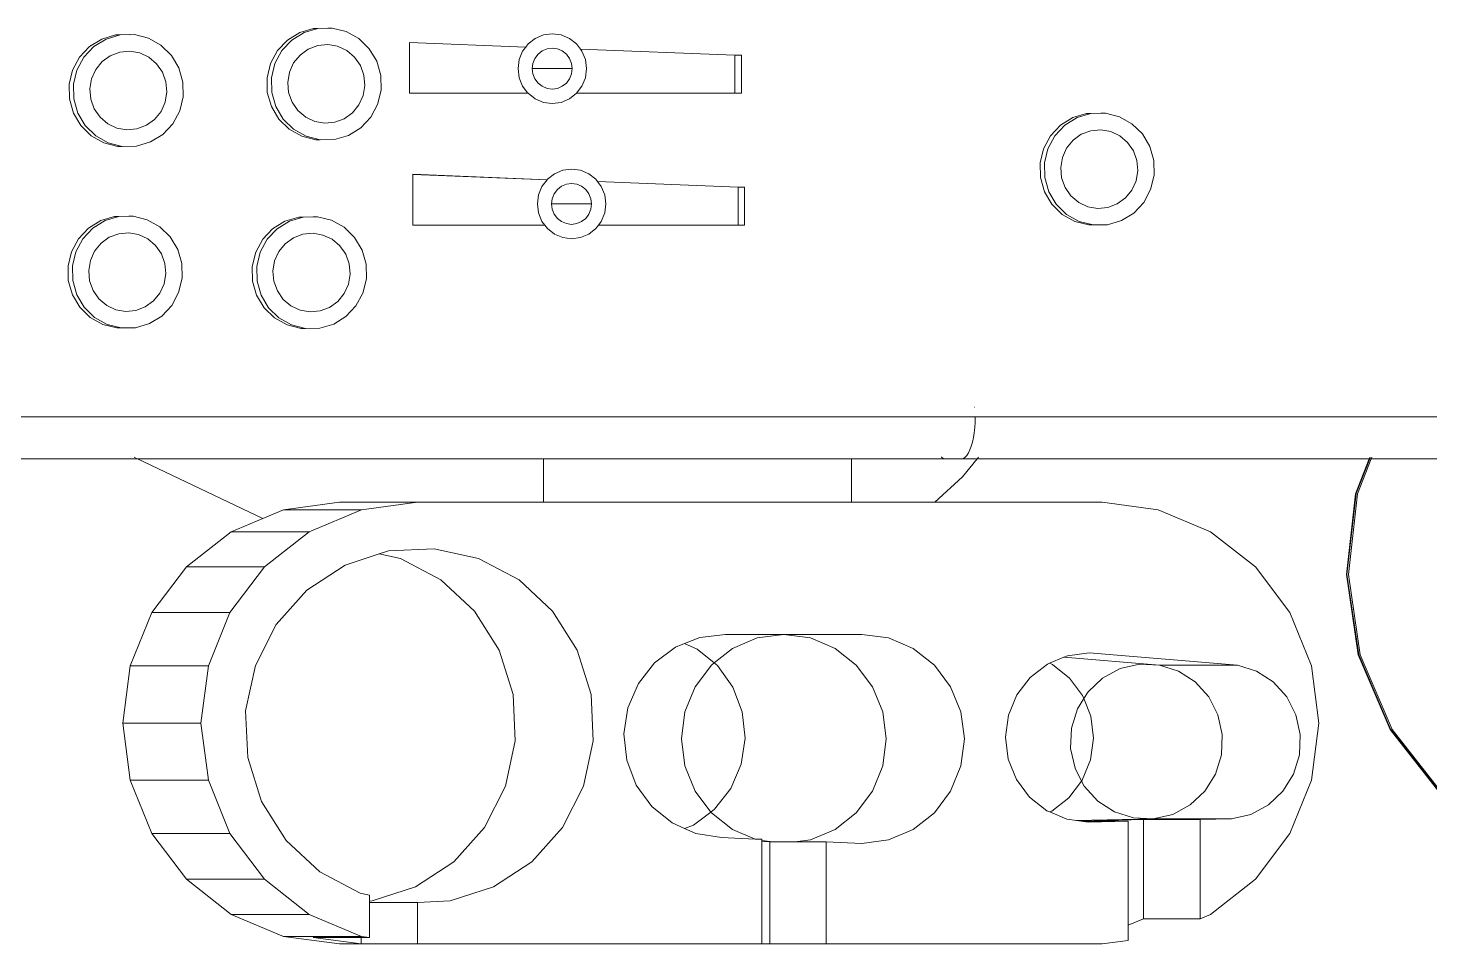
# Model space of a CAD drawing. Header units: millimetres. Extents: x 1448174 to 1599581, y -224422 to -106989.
# Drawn here: x 1467173.2 to 1467396.5, y -127470.1 to -127324.3 of the extents above; entities that cross this region are included whole.
import ezdxf

# ---------------------------------------------------------------- set-up
doc = ezdxf.new("R2010")
doc.units = ezdxf.units.MM
doc.header["$LTSCALE"] = 600
doc.header["$MEASUREMENT"] = 0
doc.layers.add('furniture', color=30, linetype='Continuous', lineweight=9)

msp = doc.modelspace()

# ---------------------------------------------------------------- linework, layer by layer
at = {"layer": 'furniture'}
for p, q in [((1467218.6929, -127324.3174), (1467216.4915, -127324.9689)), ((1467219.3954, -127324.3174), (1467217.194, -127324.9689)), ((1467219.3954, -127324.3174), (1467218.6929, -127324.3174)), ((1467220.9847, -127324.2692), (1467219.3954, -127324.3174)), ((1467221.039, -127324.2829), (1467220.9847, -127324.2692)), ((1467221.6871, -127324.2692), (1467221.039, -127324.2829)), ((1467223.913, -127324.8275), (1467221.6871, -127324.2692)), ((1467184.976, -127326.0163), (1467183.0149, -127327.2266)), ((1467185.6784, -127326.0163), (1467183.7174, -127327.2266)), ((1467187.1774, -127325.3648), (1467184.976, -127326.0163)), ((1467187.8798, -127325.3648), (1467185.6784, -127326.0163)), ((1467187.8798, -127325.3648), (1467187.1774, -127325.3648)), ((1467189.4691, -127325.3166), (1467187.8798, -127325.3648)), ((1467189.5235, -127325.3302), (1467189.4691, -127325.3166)), ((1467190.1716, -127325.3166), (1467189.5235, -127325.3302)), ((1467192.3974, -127325.8749), (1467190.1716, -127325.3166)), ((1467194.4058, -127327.0017), (1467192.3974, -127325.8749)), ((1467212.9434, -127327.8659), (1467214.5305, -127326.1792)), ((1467215.2329, -127326.1792), (1467213.6459, -127327.8659)), ((1467216.4915, -127324.9689), (1467214.5305, -127326.1792)), ((1467217.194, -127324.9689), (1467215.2329, -127326.1792)), ((1467220.9558, -127326.9058), (1467219.3582, -127327.0572)), ((1467222.5375, -127327.1812), (1467220.9558, -127326.9058)), ((1467225.9214, -127325.9543), (1467223.913, -127324.8275)), ((1467227.5753, -127327.5728), (1467225.9214, -127325.9543)), ((1467233.9652, -127326.5489), (1467233.9652, -127326.5899)), ((1467233.9652, -127326.5489), (1467252.4884, -127327.3077)), ((1467233.9652, -127326.5899), (1467252.4884, -127327.3077)), ((1467233.9652, -127326.5899), (1467233.9652, -127334.6404)), ((1467252.4884, -127327.3077), (1467252.8656, -127326.8064)), ((1467253.9943, -127325.9232), (1467252.8656, -127326.8064)), ((1467255.3087, -127325.368), (1467253.9943, -127325.9232)), ((1467256.7192, -127325.1786), (1467255.3087, -127325.368)), ((1467258.1298, -127325.368), (1467256.7192, -127325.1786)), ((1467259.4442, -127325.9232), (1467258.1298, -127325.368)), ((1467260.5729, -127326.8064), (1467259.4442, -127325.9232)), ((1467261.2042, -127327.6455), (1467260.5729, -127326.8064)), ((1467180.3229, -127330.9614), (1467181.4278, -127328.9133)), ((1467182.1303, -127328.9133), (1467181.0254, -127330.9614)), ((1467181.4278, -127328.9133), (1467183.0149, -127327.2266)), ((1467183.7174, -127327.2266), (1467182.1303, -127328.9133)), ((1467186.3378, -127328.6725), (1467185.0284, -127329.6183)), ((1467187.8426, -127328.1046), (1467186.3378, -127328.6725)), ((1467189.4403, -127327.9532), (1467187.8426, -127328.1046)), ((1467191.0219, -127328.2286), (1467189.4403, -127327.9532)), ((1467192.4798, -127328.9121), (1467191.0219, -127328.2286)), ((1467193.7145, -127329.9572), (1467192.4798, -127328.9121)), ((1467196.0597, -127328.6202), (1467194.4058, -127327.0017)), ((1467197.2466, -127330.6201), (1467196.0597, -127328.6202)), ((1467211.8385, -127329.9141), (1467212.9434, -127327.8659)), ((1467213.6459, -127327.8659), (1467212.5409, -127329.9141)), ((1467216.544, -127328.5709), (1467215.5192, -127329.8301)), ((1467217.8534, -127327.6252), (1467216.544, -127328.5709)), ((1467219.3582, -127327.0572), (1467217.8534, -127327.6252)), ((1467223.9954, -127327.8648), (1467222.5375, -127327.1812)), ((1467225.2301, -127328.9098), (1467223.9954, -127327.8648)), ((1467226.1575, -127330.2451), (1467225.2301, -127328.9098)), ((1467228.7621, -127329.5727), (1467227.5753, -127327.5728)), ((1467251.9995, -127327.9575), (1467251.4551, -127329.2979)), ((1467252.4884, -127327.3077), (1467251.9995, -127327.9575)), ((1467253.961, -127329.1124), (1467253.6428, -127329.8957)), ((1467254.4671, -127328.4397), (1467253.961, -127329.1124)), ((1467255.1267, -127327.9235), (1467254.4671, -127328.4397)), ((1467255.8949, -127327.599), (1467255.1267, -127327.9235)), ((1467256.7192, -127327.4884), (1467255.8949, -127327.599)), ((1467257.5436, -127327.599), (1467256.7192, -127327.4884)), ((1467258.3117, -127327.9235), (1467257.5436, -127327.599)), ((1467258.9714, -127328.4397), (1467258.3117, -127327.9235)), ((1467259.4775, -127329.1124), (1467258.9714, -127328.4397)), ((1467259.7957, -127329.8957), (1467259.4775, -127329.1124)), ((1467261.2042, -127327.6455), (1467285.765, -127328.5973)), ((1467261.439, -127327.9575), (1467261.2042, -127327.6455)), ((1467261.9834, -127329.2979), (1467261.439, -127327.9575)), ((1467285.765, -127328.5973), (1467285.765, -127334.6404)), ((1467286.8229, -127328.5973), (1467285.765, -127328.5973)), ((1467286.8229, -127328.5973), (1467286.8229, -127334.6404)), ((1467179.7754, -127333.2314), (1467180.3229, -127330.9614)), ((1467181.0254, -127330.9614), (1467180.4779, -127333.2314)), ((1467184.0036, -127330.8775), (1467183.3334, -127332.3642)), ((1467185.0284, -127329.6183), (1467184.0036, -127330.8775)), ((1467194.6419, -127331.2925), (1467193.7145, -127329.9572)), ((1467195.1988, -127332.8271), (1467194.6419, -127331.2925)), ((1467197.8854, -127332.8651), (1467197.2466, -127330.6201)), ((1467211.291, -127332.184), (1467211.8385, -127329.9141)), ((1467212.5409, -127329.9141), (1467211.9935, -127332.184)), ((1467214.849, -127331.3168), (1467214.5789, -127332.9298)), ((1467215.5192, -127329.8301), (1467214.849, -127331.3168)), ((1467226.7144, -127331.7798), (1467226.1575, -127330.2451)), ((1467229.401, -127331.8177), (1467228.7621, -127329.5727)), ((1467251.4551, -127329.2979), (1467251.2694, -127330.7364)), ((1467251.2694, -127330.7364), (1467251.4551, -127332.1749)), ((1467253.6428, -127329.8957), (1467253.5343, -127330.7364)), ((1467253.5343, -127330.7364), (1467253.6428, -127331.5771)), ((1467253.5343, -127330.7364), (1467259.9042, -127330.7364)), ((1467259.9042, -127330.7364), (1467259.7957, -127329.8957)), ((1467259.7957, -127331.5771), (1467259.9042, -127330.7364)), ((1467262.1691, -127330.7364), (1467261.9834, -127329.2979)), ((1467261.9834, -127332.1749), (1467262.1691, -127330.7364)), ((1467179.8227, -127335.5685), (1467179.7754, -127333.2314)), ((1467180.4779, -127333.2314), (1467180.5252, -127335.5685)), ((1467183.3334, -127332.3642), (1467183.0633, -127333.9772)), ((1467195.3473, -127334.4564), (1467195.1988, -127332.8271)), ((1467197.9327, -127335.2022), (1467197.8854, -127332.8651)), ((1467211.3383, -127334.5212), (1467211.291, -127332.184)), ((1467211.9935, -127332.184), (1467212.0408, -127334.5212)), ((1467214.5789, -127332.9298), (1467214.7273, -127334.5591)), ((1467226.5928, -127335.0221), (1467226.8629, -127333.4091)), ((1467226.8629, -127333.4091), (1467226.7144, -127331.7798)), ((1467229.4482, -127334.1548), (1467229.401, -127331.8177)), ((1467251.4551, -127332.1749), (1467251.9995, -127333.5153)), ((1467251.9995, -127333.5153), (1467252.8461, -127334.6404)), ((1467253.6428, -127331.5771), (1467253.961, -127332.3604)), ((1467253.961, -127332.3604), (1467254.4671, -127333.0331)), ((1467254.4671, -127333.0331), (1467255.1267, -127333.5493)), ((1467255.1267, -127333.5493), (1467255.8949, -127333.8738)), ((1467257.5436, -127333.8738), (1467258.3117, -127333.5493)), ((1467258.3117, -127333.5493), (1467258.9714, -127333.0331)), ((1467258.9714, -127333.0331), (1467259.4775, -127332.3604)), ((1467259.4775, -127332.3604), (1467259.7957, -127331.5771)), ((1467260.5924, -127334.6404), (1467261.439, -127333.5153)), ((1467261.439, -127333.5153), (1467261.9834, -127332.1749)), ((1467180.4616, -127337.8135), (1467179.8227, -127335.5685)), ((1467180.5252, -127335.5685), (1467181.164, -127337.8135)), ((1467183.0633, -127333.9772), (1467183.2118, -127335.6065)), ((1467183.2118, -127335.6065), (1467183.7687, -127337.1411)), ((1467195.0772, -127336.0694), (1467195.3473, -127334.4564)), ((1467197.3852, -127337.4722), (1467197.9327, -127335.2022)), ((1467211.9771, -127336.7662), (1467211.3383, -127334.5212)), ((1467212.0408, -127334.5212), (1467212.6796, -127336.7662)), ((1467214.7273, -127334.5591), (1467215.2842, -127336.0937)), ((1467225.9225, -127336.5088), (1467226.5928, -127335.0221)), ((1467228.9008, -127336.4248), (1467229.4482, -127334.1548)), ((1467233.9652, -127334.6404), (1467252.8461, -127334.6404)), ((1467252.8461, -127334.6404), (1467252.8656, -127334.6664)), ((1467252.8656, -127334.6664), (1467253.9943, -127335.5496)), ((1467253.9943, -127335.5496), (1467255.3087, -127336.1048)), ((1467255.8949, -127333.8738), (1467256.7192, -127333.9845)), ((1467256.7192, -127333.9845), (1467257.5436, -127333.8738)), ((1467258.1298, -127336.1048), (1467259.4442, -127335.5496)), ((1467259.4442, -127335.5496), (1467260.5729, -127334.6664)), ((1467260.5729, -127334.6664), (1467260.5924, -127334.6404)), ((1467260.5924, -127334.6404), (1467285.765, -127334.6404)), ((1467286.8229, -127334.6404), (1467285.765, -127334.6404)), ((1467181.6484, -127339.8134), (1467180.4616, -127337.8135)), ((1467181.164, -127337.8135), (1467182.3508, -127339.8134)), ((1467183.7687, -127337.1411), (1467184.6961, -127338.4764)), ((1467193.3822, -127338.8153), (1467194.4069, -127337.5561)), ((1467194.4069, -127337.5561), (1467195.0772, -127336.0694)), ((1467196.2803, -127339.5203), (1467197.3852, -127337.4722)), ((1467213.164, -127338.7661), (1467211.9771, -127336.7662)), ((1467212.6796, -127336.7662), (1467213.8664, -127338.7661)), ((1467215.2842, -127336.0937), (1467216.2117, -127337.4291)), ((1467216.2117, -127337.4291), (1467217.4464, -127338.4741)), ((1467223.5884, -127338.7137), (1467224.8978, -127337.7679)), ((1467224.8978, -127337.7679), (1467225.9225, -127336.5088)), ((1467227.7959, -127338.4729), (1467228.9008, -127336.4248)), ((1467255.3087, -127336.1048), (1467256.7192, -127336.2942)), ((1467256.7192, -127336.2942), (1467258.1298, -127336.1048)), ((1467339.5947, -127338.5387), (1467341.7961, -127337.8872)), ((1467342.4986, -127337.8872), (1467340.2972, -127338.5387)), ((1467342.4986, -127337.8872), (1467341.7961, -127337.8872)), ((1467344.0878, -127337.839), (1467342.4986, -127337.8872)), ((1467344.1422, -127337.8526), (1467344.0878, -127337.839)), ((1467344.7903, -127337.839), (1467344.1422, -127337.8526)), ((1467347.0162, -127338.3973), (1467344.7903, -127337.839)), ((1467183.3023, -127341.4319), (1467181.6484, -127339.8134)), ((1467182.3508, -127339.8134), (1467184.0048, -127341.4319)), ((1467184.6961, -127338.4764), (1467185.9308, -127339.5215)), ((1467185.9308, -127339.5215), (1467187.3886, -127340.205)), ((1467187.3886, -127340.205), (1467188.9703, -127340.4804)), ((1467188.9703, -127340.4804), (1467190.568, -127340.329)), ((1467190.568, -127340.329), (1467192.0728, -127339.7611)), ((1467192.0728, -127339.7611), (1467193.3822, -127338.8153)), ((1467194.6932, -127341.207), (1467196.2803, -127339.5203)), ((1467214.8179, -127340.3846), (1467213.164, -127338.7661)), ((1467213.8664, -127338.7661), (1467215.5204, -127340.3846)), ((1467216.8262, -127341.5113), (1467214.8179, -127340.3846)), ((1467215.5204, -127340.3846), (1467217.5287, -127341.5113)), ((1467217.4464, -127338.4741), (1467218.9042, -127339.1576)), ((1467218.9042, -127339.1576), (1467220.4859, -127339.4331)), ((1467220.4859, -127339.4331), (1467222.0836, -127339.2817)), ((1467222.0836, -127339.2817), (1467223.5884, -127338.7137)), ((1467224.2477, -127341.37), (1467226.2088, -127340.1596)), ((1467226.2088, -127340.1596), (1467227.7959, -127338.4729)), ((1467336.0466, -127341.4357), (1467337.6336, -127339.749)), ((1467338.3361, -127339.749), (1467336.749, -127341.4357)), ((1467339.5947, -127338.5387), (1467337.6336, -127339.749)), ((1467340.2972, -127338.5387), (1467338.3361, -127339.749)), ((1467349.0245, -127339.5241), (1467347.0162, -127338.3973)), ((1467350.6785, -127341.1426), (1467349.0245, -127339.5241)), ((1467185.3107, -127342.5587), (1467183.3023, -127341.4319)), ((1467184.0048, -127341.4319), (1467186.0131, -127342.5587)), ((1467187.5366, -127343.117), (1467185.3107, -127342.5587)), ((1467186.0131, -127342.5587), (1467188.239, -127343.117)), ((1467190.5308, -127343.0688), (1467192.7322, -127342.4173)), ((1467192.7322, -127342.4173), (1467194.6932, -127341.207)), ((1467219.0521, -127342.0697), (1467216.8262, -127341.5113)), ((1467217.5287, -127341.5113), (1467219.7546, -127342.0697)), ((1467219.0521, -127342.0697), (1467219.7546, -127342.0697)), ((1467219.7546, -127342.0697), (1467222.0463, -127342.0214)), ((1467222.0463, -127342.0214), (1467224.2477, -127341.37)), ((1467334.9417, -127343.4838), (1467336.0466, -127341.4357)), ((1467336.749, -127341.4357), (1467335.6441, -127343.4838)), ((1467339.6471, -127342.1407), (1467338.6224, -127343.3999)), ((1467340.9565, -127341.1949), (1467339.6471, -127342.1407)), ((1467342.4613, -127340.627), (1467340.9565, -127341.1949)), ((1467344.059, -127340.4756), (1467342.4613, -127340.627)), ((1467345.6407, -127340.751), (1467344.059, -127340.4756)), ((1467347.0985, -127341.4345), (1467345.6407, -127340.751)), ((1467348.3332, -127342.4796), (1467347.0985, -127341.4345)), ((1467349.2607, -127343.8149), (1467348.3332, -127342.4796)), ((1467351.8653, -127343.1425), (1467350.6785, -127341.1426)), ((1467187.5366, -127343.117), (1467188.239, -127343.117)), ((1467188.239, -127343.117), (1467190.5308, -127343.0688)), ((1467334.3942, -127345.7538), (1467334.9417, -127343.4838)), ((1467335.6441, -127343.4838), (1467335.0967, -127345.7538)), ((1467338.6224, -127343.3999), (1467337.9521, -127344.8866)), ((1467349.8176, -127345.3495), (1467349.2607, -127343.8149)), ((1467352.5041, -127345.3875), (1467351.8653, -127343.1425)), ((1467258.3836, -127346.9185), (1467257.0691, -127347.4737)), ((1467259.7941, -127346.7291), (1467258.3836, -127346.9185)), ((1467261.2046, -127346.9185), (1467259.7941, -127346.7291)), ((1467262.519, -127347.4737), (1467261.2046, -127346.9185)), ((1467334.4415, -127348.0909), (1467334.3942, -127345.7538)), ((1467335.0967, -127345.7538), (1467335.1439, -127348.0909)), ((1467337.9521, -127344.8866), (1467337.682, -127346.4996)), ((1467337.682, -127346.4996), (1467337.8305, -127348.1289)), ((1467349.6959, -127348.5918), (1467349.966, -127346.9788)), ((1467349.966, -127346.9788), (1467349.8176, -127345.3495)), ((1467352.5514, -127347.7246), (1467352.5041, -127345.3875)), ((1467234.491, -127347.551), (1467255.892, -127348.4213)), ((1467234.491, -127347.551), (1467234.491, -127347.592)), ((1467234.491, -127347.592), (1467255.892, -127348.4213)), ((1467234.491, -127347.592), (1467234.491, -127355.6425)), ((1467255.892, -127348.4213), (1467255.0743, -127349.508)), ((1467255.892, -127348.4213), (1467255.9404, -127348.357)), ((1467257.0691, -127347.4737), (1467255.9404, -127348.357)), ((1467258.9698, -127349.1496), (1467258.2016, -127349.474)), ((1467259.7941, -127349.0389), (1467258.9698, -127349.1496)), ((1467260.6184, -127349.1496), (1467259.7941, -127349.0389)), ((1467261.3866, -127349.474), (1467260.6184, -127349.1496)), ((1467263.6477, -127348.357), (1467262.519, -127347.4737)), ((1467263.9305, -127348.7328), (1467263.6477, -127348.357)), ((1467263.9305, -127348.7328), (1467286.2908, -127349.5993)), ((1467264.5138, -127349.508), (1467263.9305, -127348.7328)), ((1467335.0803, -127350.3359), (1467334.4415, -127348.0909)), ((1467335.1439, -127348.0909), (1467335.7828, -127350.3359)), ((1467337.8305, -127348.1289), (1467338.3874, -127349.6635)), ((1467349.0257, -127350.0785), (1467349.6959, -127348.5918)), ((1467352.004, -127349.9946), (1467352.5514, -127347.7246)), ((1467254.5299, -127350.8485), (1467254.3442, -127352.2869)), ((1467255.0743, -127349.508), (1467254.5299, -127350.8485)), ((1467256.7176, -127351.4463), (1467256.6091, -127352.2869)), ((1467257.0358, -127350.6629), (1467256.7176, -127351.4463)), ((1467257.542, -127349.9902), (1467257.0358, -127350.6629)), ((1467258.2016, -127349.474), (1467257.542, -127349.9902)), ((1467262.0462, -127349.9902), (1467261.3866, -127349.474)), ((1467262.5524, -127350.6629), (1467262.0462, -127349.9902)), ((1467262.8705, -127351.4463), (1467262.5524, -127350.6629)), ((1467262.9791, -127352.2869), (1467262.8705, -127351.4463)), ((1467265.0583, -127350.8485), (1467264.5138, -127349.508)), ((1467265.244, -127352.2869), (1467265.0583, -127350.8485)), ((1467286.2908, -127349.5993), (1467286.2908, -127355.6425)), ((1467287.3487, -127349.5993), (1467286.2908, -127349.5993)), ((1467287.3487, -127349.5993), (1467287.3487, -127355.6425)), ((1467335.0803, -127350.3359), (1467336.2671, -127352.3358)), ((1467335.7828, -127350.3359), (1467336.9696, -127352.3358)), ((1467338.3874, -127349.6635), (1467339.3148, -127350.9988)), ((1467339.3148, -127350.9988), (1467340.5495, -127352.0439)), ((1467346.6915, -127352.2835), (1467348.0009, -127351.3377)), ((1467348.0009, -127351.3377), (1467349.0257, -127350.0785)), ((1467350.899, -127352.0427), (1467352.004, -127349.9946)), ((1467254.3442, -127352.2869), (1467254.5299, -127353.7254)), ((1467254.5299, -127353.7254), (1467255.0743, -127355.0658)), ((1467256.6091, -127352.2869), (1467256.7176, -127353.1276)), ((1467256.6091, -127352.2869), (1467262.9791, -127352.2869)), ((1467256.7176, -127353.1276), (1467257.0358, -127353.911)), ((1467262.5524, -127353.911), (1467262.8705, -127353.1276)), ((1467262.8705, -127353.1276), (1467262.9791, -127352.2869)), ((1467264.5138, -127355.0658), (1467265.0583, -127353.7254)), ((1467265.0583, -127353.7254), (1467265.244, -127352.2869)), ((1467337.9211, -127353.9543), (1467336.2671, -127352.3358)), ((1467336.9696, -127352.3358), (1467338.6235, -127353.9543)), ((1467340.5495, -127352.0439), (1467342.0074, -127352.7274)), ((1467342.0074, -127352.7274), (1467343.5891, -127353.0028)), ((1467343.5891, -127353.0028), (1467345.1867, -127352.8514)), ((1467345.1867, -127352.8514), (1467346.6915, -127352.2835)), ((1467347.3509, -127354.9397), (1467349.312, -127353.7294)), ((1467349.312, -127353.7294), (1467350.899, -127352.0427)), ((1467184.803, -127354.9436), (1467182.8419, -127356.1539)), ((1467185.5054, -127354.9436), (1467183.5444, -127356.1539)), ((1467187.0044, -127354.2921), (1467184.803, -127354.9436)), ((1467187.7069, -127354.2921), (1467185.5054, -127354.9436)), ((1467187.7069, -127354.2921), (1467187.0044, -127354.2921)), ((1467189.2961, -127354.2439), (1467187.7069, -127354.2921)), ((1467189.3505, -127354.2575), (1467189.2961, -127354.2439)), ((1467189.9986, -127354.2439), (1467189.3505, -127354.2575)), ((1467192.2245, -127354.8022), (1467189.9986, -127354.2439)), ((1467194.2328, -127355.929), (1467192.2245, -127354.8022)), ((1467195.8868, -127357.5475), (1467194.2328, -127355.929)), ((1467214.1488, -127355.021), (1467212.1878, -127356.2313)), ((1467214.8513, -127355.021), (1467212.8902, -127356.2313)), ((1467216.3502, -127354.3695), (1467214.1488, -127355.021)), ((1467217.0527, -127354.3695), (1467214.8513, -127355.021)), ((1467217.0527, -127354.3695), (1467216.3502, -127354.3695)), ((1467218.642, -127354.3213), (1467217.0527, -127354.3695)), ((1467218.6964, -127354.3349), (1467218.642, -127354.3213)), ((1467219.3444, -127354.3213), (1467218.6964, -127354.3349)), ((1467221.5703, -127354.8796), (1467219.3444, -127354.3213)), ((1467223.5787, -127356.0064), (1467221.5703, -127354.8796)), ((1467225.2326, -127357.6249), (1467223.5787, -127356.0064)), ((1467234.491, -127355.6425), (1467255.5082, -127355.6425)), ((1467255.0743, -127355.0658), (1467255.5082, -127355.6425)), ((1467255.5082, -127355.6425), (1467255.9404, -127356.2169)), ((1467257.0358, -127353.911), (1467257.542, -127354.5837)), ((1467257.542, -127354.5837), (1467258.2016, -127355.0998)), ((1467258.2016, -127355.0998), (1467258.9698, -127355.4243)), ((1467258.9698, -127355.4243), (1467259.7941, -127355.535)), ((1467259.7941, -127355.535), (1467260.6184, -127355.4243)), ((1467260.6184, -127355.4243), (1467261.3866, -127355.0998)), ((1467261.3866, -127355.0998), (1467262.0462, -127354.5837)), ((1467262.0462, -127354.5837), (1467262.5524, -127353.911)), ((1467263.6477, -127356.2169), (1467264.0799, -127355.6425)), ((1467264.0799, -127355.6425), (1467264.5138, -127355.0658)), ((1467264.0799, -127355.6425), (1467286.2908, -127355.6425)), ((1467287.3487, -127355.6425), (1467286.2908, -127355.6425)), ((1467339.9294, -127355.0811), (1467337.9211, -127353.9543)), ((1467338.6235, -127353.9543), (1467340.6319, -127355.0811)), ((1467342.1553, -127355.6394), (1467339.9294, -127355.0811)), ((1467340.6319, -127355.0811), (1467342.8578, -127355.6394)), ((1467342.1553, -127355.6394), (1467342.8578, -127355.6394)), ((1467342.8578, -127355.6394), (1467345.1495, -127355.5912)), ((1467345.1495, -127355.5912), (1467347.3509, -127354.9397)), ((1467180.1499, -127359.8887), (1467181.2549, -127357.8406)), ((1467181.9573, -127357.8406), (1467180.8524, -127359.8887)), ((1467181.2549, -127357.8406), (1467182.8419, -127356.1539)), ((1467183.5444, -127356.1539), (1467181.9573, -127357.8406)), ((1467186.1648, -127357.5998), (1467184.8554, -127358.5456)), ((1467187.6696, -127357.0319), (1467186.1648, -127357.5998)), ((1467189.2673, -127356.8805), (1467187.6696, -127357.0319)), ((1467190.849, -127357.1559), (1467189.2673, -127356.8805)), ((1467192.3068, -127357.8395), (1467190.849, -127357.1559)), ((1467193.5415, -127358.8845), (1467192.3068, -127357.8395)), ((1467197.0736, -127359.5474), (1467195.8868, -127357.5475)), ((1467209.4958, -127359.9661), (1467210.6007, -127357.918)), ((1467211.3032, -127357.918), (1467210.1983, -127359.9661)), ((1467210.6007, -127357.918), (1467212.1878, -127356.2313)), ((1467212.8902, -127356.2313), (1467211.3032, -127357.918)), ((1467215.5107, -127357.6772), (1467214.2013, -127358.623)), ((1467217.0155, -127357.1093), (1467215.5107, -127357.6772)), ((1467218.6132, -127356.9579), (1467217.0155, -127357.1093)), ((1467220.1948, -127357.2333), (1467218.6132, -127356.9579)), ((1467221.6527, -127357.9168), (1467220.1948, -127357.2333)), ((1467222.8874, -127358.9619), (1467221.6527, -127357.9168)), ((1467226.4194, -127359.6248), (1467225.2326, -127357.6249)), ((1467255.9404, -127356.2169), (1467257.0691, -127357.1002)), ((1467257.0691, -127357.1002), (1467258.3836, -127357.6554)), ((1467258.3836, -127357.6554), (1467259.7941, -127357.8448)), ((1467259.7941, -127357.8448), (1467261.2046, -127357.6554)), ((1467261.2046, -127357.6554), (1467262.519, -127357.1002)), ((1467262.519, -127357.1002), (1467263.6477, -127356.2169)), ((1467179.6025, -127362.1587), (1467180.1499, -127359.8887)), ((1467180.8524, -127359.8887), (1467180.3049, -127362.1587)), ((1467183.8307, -127359.8048), (1467183.1604, -127361.2915)), ((1467184.8554, -127358.5456), (1467183.8307, -127359.8048)), ((1467194.4689, -127360.2198), (1467193.5415, -127358.8845)), ((1467195.0259, -127361.7544), (1467194.4689, -127360.2198)), ((1467197.7124, -127361.7924), (1467197.0736, -127359.5474)), ((1467208.9483, -127362.2361), (1467209.4958, -127359.9661)), ((1467210.1983, -127359.9661), (1467209.6508, -127362.2361)), ((1467213.1765, -127359.8821), (1467212.5063, -127361.3689)), ((1467214.2013, -127358.623), (1467213.1765, -127359.8821)), ((1467223.8148, -127360.2972), (1467222.8874, -127358.9619)), ((1467224.3717, -127361.8318), (1467223.8148, -127360.2972)), ((1467227.0583, -127361.8698), (1467226.4194, -127359.6248)), ((1467179.6498, -127364.4958), (1467179.6025, -127362.1587)), ((1467180.3049, -127362.1587), (1467180.3522, -127364.4958)), ((1467183.1604, -127361.2915), (1467182.8903, -127362.9045)), ((1467195.1743, -127363.3837), (1467195.0259, -127361.7544)), ((1467197.7597, -127364.1295), (1467197.7124, -127361.7924)), ((1467208.9956, -127364.5732), (1467208.9483, -127362.2361)), ((1467209.6508, -127362.2361), (1467209.6981, -127364.5732)), ((1467212.5063, -127361.3689), (1467212.2362, -127362.9819)), ((1467224.5202, -127363.4611), (1467224.3717, -127361.8318)), ((1467227.1056, -127364.2069), (1467227.0583, -127361.8698)), ((1467180.2886, -127366.7408), (1467179.6498, -127364.4958)), ((1467180.3522, -127364.4958), (1467180.991, -127366.7408)), ((1467182.8903, -127362.9045), (1467183.0388, -127364.5338)), ((1467183.0388, -127364.5338), (1467183.5957, -127366.0684)), ((1467194.9042, -127364.9967), (1467195.1743, -127363.3837)), ((1467197.2122, -127366.3995), (1467197.7597, -127364.1295)), ((1467208.9956, -127364.5732), (1467209.6344, -127366.8182)), ((1467209.6981, -127364.5732), (1467210.3369, -127366.8182)), ((1467212.2362, -127362.9819), (1467212.3846, -127364.6112)), ((1467212.3846, -127364.6112), (1467212.9416, -127366.1458)), ((1467224.2501, -127365.0741), (1467224.5202, -127363.4611)), ((1467226.5581, -127366.4769), (1467227.1056, -127364.2069)), ((1467181.4754, -127368.7407), (1467180.2886, -127366.7408)), ((1467180.991, -127366.7408), (1467182.1779, -127368.7407)), ((1467183.5957, -127366.0684), (1467184.5231, -127367.4037)), ((1467193.2092, -127367.7426), (1467194.234, -127366.4835)), ((1467194.234, -127366.4835), (1467194.9042, -127364.9967)), ((1467196.1073, -127368.4476), (1467197.2122, -127366.3995)), ((1467210.8213, -127368.8181), (1467209.6344, -127366.8182)), ((1467210.3369, -127366.8182), (1467211.5237, -127368.8181)), ((1467212.9416, -127366.1458), (1467213.869, -127367.4811)), ((1467222.5551, -127367.82), (1467223.5798, -127366.5608)), ((1467223.5798, -127366.5608), (1467224.2501, -127365.0741)), ((1467225.4532, -127368.525), (1467226.5581, -127366.4769)), ((1467183.1294, -127370.3592), (1467181.4754, -127368.7407)), ((1467182.1779, -127368.7407), (1467183.8318, -127370.3592)), ((1467184.5231, -127367.4037), (1467185.7578, -127368.4488)), ((1467185.7578, -127368.4488), (1467187.2157, -127369.1323)), ((1467187.2157, -127369.1323), (1467188.7973, -127369.4078)), ((1467188.7973, -127369.4078), (1467190.395, -127369.2563)), ((1467190.395, -127369.2563), (1467191.8998, -127368.6884)), ((1467191.8998, -127368.6884), (1467193.2092, -127367.7426)), ((1467194.5203, -127370.1343), (1467196.1073, -127368.4476)), ((1467212.4752, -127370.4366), (1467210.8213, -127368.8181)), ((1467211.5237, -127368.8181), (1467213.1777, -127370.4366)), ((1467213.869, -127367.4811), (1467215.1037, -127368.5261)), ((1467215.1037, -127368.5261), (1467216.5615, -127369.2097)), ((1467216.5615, -127369.2097), (1467218.1432, -127369.4851)), ((1467218.1432, -127369.4851), (1467219.7409, -127369.3337)), ((1467219.7409, -127369.3337), (1467221.2457, -127368.7658)), ((1467221.2457, -127368.7658), (1467222.5551, -127367.82)), ((1467223.8661, -127370.2117), (1467225.4532, -127368.525)), ((1467185.1377, -127371.486), (1467183.1294, -127370.3592)), ((1467183.8318, -127370.3592), (1467185.8402, -127371.486)), ((1467187.3636, -127372.0443), (1467185.1377, -127371.486)), ((1467185.8402, -127371.486), (1467188.066, -127372.0443)), ((1467190.3578, -127371.9961), (1467192.5592, -127371.3446)), ((1467192.5592, -127371.3446), (1467194.5203, -127370.1343)), ((1467214.4836, -127371.5634), (1467212.4752, -127370.4366)), ((1467213.1777, -127370.4366), (1467215.186, -127371.5634)), ((1467216.7094, -127372.1217), (1467214.4836, -127371.5634)), ((1467215.186, -127371.5634), (1467217.4119, -127372.1217)), ((1467219.7036, -127372.0735), (1467221.905, -127371.422)), ((1467221.905, -127371.422), (1467223.8661, -127370.2117)), ((1467187.3636, -127372.0443), (1467188.066, -127372.0443)), ((1467188.066, -127372.0443), (1467190.3578, -127371.9961)), ((1467216.7094, -127372.1217), (1467217.4119, -127372.1217)), ((1467217.4119, -127372.1217), (1467219.7036, -127372.0735)), ((1467323.9639, -127384.659), (1467323.9231, -127384.659)), ((1467165.0903, -127386.1827), (1467324.0553, -127386.1827)), ((1467323.9832, -127387.8969), (1467324.0372, -127387.047)), ((1467324.0372, -127387.047), (1467324.0553, -127386.1827)), ((1467324.0553, -127386.1827), (1467483.0202, -127386.1827)), ((1467323.618, -127390.2204), (1467323.7719, -127389.4969)), ((1467323.7719, -127389.4969), (1467323.8943, -127388.7181)), ((1467323.8943, -127388.7181), (1467323.9832, -127387.8969)), ((1467322.9959, -127391.9433), (1467323.2268, -127391.4538)), ((1467323.2268, -127391.4538), (1467323.4353, -127390.8763)), ((1467323.4353, -127390.8763), (1467323.618, -127390.2204)), ((1467190.6562, -127392.8812), (1467162.7132, -127392.8812)), ((1467190.1218, -127392.6267), (1467190.5053, -127392.8093)), ((1467190.6562, -127392.8812), (1467210.61, -127402.3826)), ((1467255.3126, -127392.8812), (1467190.6562, -127392.8812)), ((1467304.3675, -127392.8812), (1467255.3126, -127392.8812)), ((1467255.3126, -127392.8812), (1467255.3126, -127399.7917)), ((1467304.3675, -127392.8812), (1467304.3675, -127399.7917)), ((1467321.9305, -127392.8812), (1467304.3675, -127392.8812)), ((1467318.645, -127392.6267), (1467318.6868, -127392.6267)), ((1467318.6868, -127392.6267), (1467318.9416, -127392.8093)), ((1467321.9305, -127392.8812), (1467322.2094, -127392.8093)), ((1467324.3911, -127392.881), (1467321.9305, -127392.8812)), ((1467322.0153, -127395.7646), (1467324.3911, -127392.881)), ((1467322.2094, -127392.8093), (1467322.4829, -127392.6267)), ((1467322.4829, -127392.6267), (1467322.7466, -127392.3364)), ((1467322.7466, -127392.3364), (1467322.9959, -127391.9433)), ((1467386.8036, -127392.8756), (1467324.3911, -127392.881)), ((1467324.4503, -127392.8092), (1467324.6007, -127392.6266)), ((1467386.8036, -127392.8756), (1467384.6379, -127398.4454)), ((1467384.7267, -127398.4117), (1467386.8793, -127392.8756)), ((1467387.1261, -127392.8756), (1467384.9632, -127398.4385)), ((1467386.8793, -127392.8756), (1467386.8036, -127392.8756)), ((1467386.9019, -127392.6226), (1467386.8312, -127392.8045)), ((1467387.1261, -127392.8756), (1467386.8793, -127392.8756)), ((1467386.9069, -127392.8045), (1467386.9776, -127392.6226)), ((1467477.7999, -127392.8679), (1467387.1261, -127392.8756)), ((1467387.2245, -127392.6226), (1467387.1538, -127392.8045)), ((1467317.6095, -127399.7917), (1467322.0153, -127395.7646)), ((1467383.2682, -127411.2829), (1467384.7267, -127398.4117)), ((1467222.8342, -127399.7917), (1467213.906, -127400.9904)), ((1467222.8342, -127399.7917), (1467235.2647, -127399.7917)), ((1467235.2647, -127399.7917), (1467226.3365, -127400.9904)), ((1467255.3126, -127399.7917), (1467235.2647, -127399.7917)), ((1467304.3675, -127399.7917), (1467255.3126, -127399.7917)), ((1467317.6095, -127399.7917), (1467304.3675, -127399.7917)), ((1467317.6095, -127399.7917), (1467344.2816, -127399.7917)), ((1467353.2098, -127400.9904), (1467344.2816, -127399.7917)), ((1467384.6379, -127398.4454), (1467383.1794, -127411.3166)), ((1467384.9632, -127398.4385), (1467383.5047, -127411.3097)), ((1467210.61, -127402.3826), (1467205.5862, -127404.5048)), ((1467213.906, -127400.9904), (1467210.61, -127402.3826)), ((1467213.906, -127400.9904), (1467226.3365, -127400.9904)), ((1467226.3365, -127400.9904), (1467218.0167, -127404.5048)), ((1467361.5296, -127404.5048), (1467353.2098, -127400.9904)), ((1467205.5862, -127404.5048), (1467198.4419, -127410.0954)), ((1467205.5862, -127404.5048), (1467218.0167, -127404.5048)), ((1467218.0167, -127404.5048), (1467210.8724, -127410.0954)), ((1467368.6739, -127410.0954), (1467361.5296, -127404.5048)), ((1467237.8926, -127407.2014), (1467230.6511, -127407.547)), ((1467244.9752, -127408.779), (1467237.8926, -127407.2014)), ((1467229.1719, -127408.0278), (1467223.7439, -127409.7921)), ((1467230.6511, -127407.547), (1467229.1719, -127408.0278)), ((1467232.5446, -127408.779), (1467229.1719, -127408.0278)), ((1467238.9855, -127412.1723), (1467232.5446, -127408.779)), ((1467251.416, -127412.1723), (1467244.9752, -127408.779)), ((1467198.4419, -127410.0954), (1467192.9598, -127417.3812)), ((1467198.4419, -127410.0954), (1467210.8724, -127410.0954)), ((1467210.8724, -127410.0954), (1467205.3903, -127417.3812)), ((1467223.7439, -127409.7921), (1467217.6419, -127413.7838)), ((1467374.156, -127417.3812), (1467368.6739, -127410.0954)), ((1467383.1794, -127411.3166), (1467385.0513, -127424.1209)), ((1467385.1401, -127424.0872), (1467383.2682, -127411.2829)), ((1467383.5047, -127411.3097), (1467385.3766, -127424.114)), ((1467217.6419, -127413.7838), (1467212.7609, -127419.2502)), ((1467244.3456, -127417.1499), (1467238.9855, -127412.1723)), ((1467256.7761, -127417.1499), (1467251.416, -127412.1723)), ((1467192.9598, -127417.3812), (1467189.5137, -127425.8657)), ((1467192.9598, -127417.3812), (1467205.3903, -127417.3812)), ((1467205.3903, -127417.3812), (1467201.9442, -127425.8657)), ((1467248.2598, -127423.3728), (1467244.3456, -127417.1499)), ((1467260.6904, -127423.3728), (1467256.7761, -127417.1499)), ((1467377.6021, -127425.8657), (1467374.156, -127417.3812)), ((1467212.7609, -127419.2502), (1467209.4336, -127425.8185)), ((1467276.345, -127422.8525), (1467273.0077, -127425.3553)), ((1467277.7707, -127422.2848), (1467276.345, -127422.8525)), ((1467280.2038, -127421.3159), (1467277.7707, -127422.2848)), ((1467279.78, -127423.1831), (1467277.7707, -127422.2848)), ((1467284.3212, -127420.8501), (1467280.2038, -127421.3159)), ((1467284.3212, -127420.8501), (1467293.5874, -127420.8501)), ((1467289.3636, -127421.4172), (1467285.4277, -127423.0798)), ((1467293.5874, -127420.8501), (1467289.3636, -127421.4172)), ((1467297.8112, -127421.4172), (1467293.5874, -127420.8501)), ((1467293.5874, -127420.8501), (1467306.0179, -127420.8501)), ((1467301.7471, -127423.0798), (1467297.8112, -127421.4172)), ((1467310.2417, -127421.4172), (1467306.0179, -127420.8501)), ((1467314.1776, -127423.0798), (1467310.2417, -127421.4172)), ((1467250.4614, -127430.4167), (1467248.2598, -127423.3728)), ((1467262.8919, -127430.4167), (1467260.6904, -127423.3728)), ((1467282.4798, -127425.3866), (1467279.78, -127423.1831)), ((1467285.4277, -127423.0798), (1467282.4798, -127425.3866)), ((1467305.127, -127425.7247), (1467301.7471, -127423.0798)), ((1467317.5575, -127425.7247), (1467314.1776, -127423.0798)), ((1467338.1778, -127424.4829), (1467335.8871, -127425.4364)), ((1467338.763, -127424.2392), (1467338.1778, -127424.4829)), ((1467338.1778, -127424.4829), (1467353.404, -127425.7219)), ((1467342.1879, -127423.7977), (1467338.763, -127424.2392)), ((1467342.1879, -127423.7977), (1467365.8345, -127425.7219)), ((1467385.0513, -127424.1209), (1467390.126, -127435.9859)), ((1467390.2148, -127435.9522), (1467385.1401, -127424.0872)), ((1467385.3766, -127424.114), (1467390.4513, -127435.979)), ((1467189.5137, -127425.8657), (1467188.3382, -127434.9707)), ((1467189.5137, -127425.8657), (1467201.9442, -127425.8657)), ((1467201.9442, -127425.8657), (1467200.7688, -127434.9707)), ((1467209.4336, -127425.8185), (1467207.8866, -127433.0413)), ((1467273.0077, -127425.3553), (1467270.4192, -127428.6537)), ((1467282.0478, -127425.7247), (1467279.4543, -127429.1715)), ((1467282.4798, -127425.3866), (1467282.0478, -127425.7247)), ((1467283.0143, -127425.8228), (1467282.4798, -127425.3866)), ((1467285.4685, -127429.2262), (1467283.0143, -127425.8228)), ((1467307.7204, -127429.1715), (1467305.127, -127425.7247)), ((1467320.151, -127429.1715), (1467317.5575, -127425.7247)), ((1467335.5669, -127425.5697), (1467332.8174, -127427.6985)), ((1467335.8871, -127425.4364), (1467335.5669, -127425.5697)), ((1467336.3602, -127425.6392), (1467335.8871, -127425.4364)), ((1467339.0881, -127427.7967), (1467336.3602, -127425.6392)), ((1467347.1551, -127426.2982), (1467344.3526, -127427.7967)), ((1467350.2423, -127425.5906), (1467347.1551, -127426.2982)), ((1467353.404, -127425.7219), (1467350.2423, -127425.5906)), ((1467365.8345, -127425.7219), (1467353.404, -127425.7219)), ((1467356.4246, -127426.6832), (1467353.404, -127425.7219)), ((1467359.0983, -127428.4091), (1467356.4246, -127426.6832)), ((1467368.8551, -127426.6832), (1467365.8345, -127425.7219)), ((1467371.5289, -127428.4091), (1467368.8551, -127426.6832)), ((1467378.7776, -127434.9707), (1467377.6021, -127425.8657)), ((1467270.4192, -127428.6537), (1467268.7561, -127432.5229)), ((1467279.4543, -127429.1715), (1467277.824, -127433.1853)), ((1467286.9753, -127433.1614), (1467285.4685, -127429.2262)), ((1467309.3507, -127433.1853), (1467307.7204, -127429.1715)), ((1467321.7813, -127433.1853), (1467320.151, -127429.1715)), ((1467332.8174, -127427.6985), (1467330.7017, -127430.4804)), ((1467341.1755, -127430.6007), (1467339.0881, -127427.7967)), ((1467344.3526, -127427.7967), (1467342.0259, -127429.9837)), ((1467361.2429, -127430.7818), (1467359.0983, -127428.4091)), ((1467373.6734, -127430.7818), (1467371.5289, -127428.4091)), ((1467250.8002, -127437.8017), (1467250.4614, -127430.4167)), ((1467263.2307, -127437.8017), (1467262.8919, -127430.4167)), ((1467330.7017, -127430.4804), (1467329.3643, -127433.7259)), ((1467341.3588, -127431.0586), (1467340.3336, -127432.7104)), ((1467341.3588, -127431.0586), (1467341.1755, -127430.6007)), ((1467342.0259, -127429.9837), (1467341.3588, -127431.0586)), ((1467342.4801, -127433.8601), (1467341.3588, -127431.0586)), ((1467362.7123, -127433.6398), (1467361.2429, -127430.7818)), ((1467375.1428, -127433.6398), (1467373.6734, -127430.7818)), ((1467207.8866, -127433.0413), (1467208.2254, -127440.4263)), ((1467268.7561, -127432.5229), (1467268.1316, -127436.6993)), ((1467277.824, -127433.1853), (1467277.2679, -127437.4928)), ((1467287.432, -127437.3603), (1467286.9753, -127433.1614)), ((1467309.9068, -127437.4928), (1467309.3507, -127433.1853)), ((1467322.3373, -127437.4928), (1467321.7813, -127433.1853)), ((1467329.3643, -127433.7259), (1467328.896, -127437.2139)), ((1467340.3336, -127432.7104), (1467339.3909, -127435.7908)), ((1467342.9131, -127437.3528), (1467342.4801, -127433.8601)), ((1467363.4062, -127436.7882), (1467362.7123, -127433.6398)), ((1467375.8367, -127436.7882), (1467375.1428, -127433.6398)), ((1467188.3382, -127434.9707), (1467189.5137, -127444.0757)), ((1467188.3382, -127434.9707), (1467200.7688, -127434.9707)), ((1467200.7688, -127434.9707), (1467201.9442, -127444.0757)), ((1467339.3909, -127435.7908), (1467339.2622, -127439.0151)), ((1467377.6021, -127444.0757), (1467378.7776, -127434.9707)), ((1467390.126, -127435.9859), (1467398.0578, -127446.1028)), ((1467398.1466, -127446.0691), (1467390.2148, -127435.9522)), ((1467390.4513, -127435.979), (1467398.383, -127446.0959)), ((1467249.2532, -127445.0245), (1467250.8002, -127437.8017)), ((1467261.6838, -127445.0245), (1467263.2307, -127437.8017)), ((1467268.1316, -127436.6993), (1467268.5884, -127440.8981)), ((1467277.2679, -127437.4928), (1467277.824, -127441.8002)), ((1467286.8075, -127441.5366), (1467287.432, -127437.3603)), ((1467309.3507, -127441.8002), (1467309.9068, -127437.4928)), ((1467321.7813, -127441.8002), (1467322.3373, -127437.4928)), ((1467328.896, -127437.2139), (1467329.329, -127440.7066)), ((1467342.4449, -127440.8408), (1467342.9131, -127437.3528)), ((1467363.2774, -127440.0125), (1467363.4062, -127436.7882)), ((1467375.708, -127440.0125), (1467375.8367, -127436.7882)), ((1467208.2254, -127440.4263), (1467210.427, -127447.4702)), ((1467329.329, -127440.7066), (1467330.6337, -127443.9661)), ((1467339.2622, -127439.0151), (1467339.9561, -127442.1635)), ((1467341.1074, -127444.0864), (1467342.4449, -127440.8408)), ((1467362.3348, -127443.0929), (1467363.2774, -127440.0125)), ((1467374.7653, -127443.0929), (1467375.708, -127440.0125)), ((1467268.5884, -127440.8981), (1467270.0952, -127444.8334)), ((1467277.824, -127441.8002), (1467279.4543, -127445.8141)), ((1467285.1444, -127445.4058), (1467286.8075, -127441.5366)), ((1467307.7204, -127445.8141), (1467309.3507, -127441.8002)), ((1467320.151, -127445.8141), (1467321.7813, -127441.8002)), ((1467339.9561, -127442.1635), (1467341.0103, -127444.214)), ((1467189.5137, -127444.0757), (1467192.9598, -127452.5603)), ((1467189.5137, -127444.0757), (1467201.9442, -127444.0757)), ((1467201.9442, -127444.0757), (1467205.3903, -127452.5603)), ((1467245.9259, -127451.5929), (1467249.2532, -127445.0245)), ((1467258.3564, -127451.5929), (1467261.6838, -127445.0245)), ((1467270.0952, -127444.8334), (1467272.5494, -127448.2368)), ((1467330.6337, -127443.9661), (1467332.7211, -127446.7701)), ((1467338.9918, -127446.8683), (1467341.0103, -127444.214)), ((1467341.0103, -127444.214), (1467341.1074, -127444.0864)), ((1467341.0103, -127444.214), (1467341.4254, -127445.0215)), ((1467341.4254, -127445.0215), (1467343.57, -127447.3942)), ((1467360.6424, -127445.8196), (1467362.3348, -127443.0929)), ((1467373.0729, -127445.8196), (1467374.7653, -127443.0929)), ((1467374.156, -127452.5603), (1467377.6021, -127444.0757)), ((1467210.427, -127447.4702), (1467214.3412, -127453.6931)), ((1467279.4543, -127445.8141), (1467281.9633, -127449.1487)), ((1467282.556, -127448.7042), (1467285.1444, -127445.4058)), ((1467305.127, -127449.2609), (1467307.7204, -127445.8141)), ((1467317.5575, -127449.2609), (1467320.151, -127445.8141)), ((1467332.7211, -127446.7701), (1467335.449, -127448.9276)), ((1467336.2422, -127448.997), (1467338.9918, -127446.8683)), ((1467343.57, -127447.3942), (1467346.2437, -127449.1201)), ((1467358.3157, -127448.0066), (1467360.6424, -127445.8196)), ((1467370.7463, -127448.0066), (1467373.0729, -127445.8196)), ((1467272.5494, -127448.2368), (1467275.7837, -127450.8765)), ((1467279.2186, -127451.207), (1467281.9633, -127449.1487)), ((1467281.9633, -127449.1487), (1467282.556, -127448.7042)), ((1467281.9633, -127449.1487), (1467282.0478, -127449.2609)), ((1467282.0478, -127449.2609), (1467285.4277, -127451.9057)), ((1467301.7471, -127451.9057), (1467305.127, -127449.2609)), ((1467314.1776, -127451.9057), (1467317.5575, -127449.2609)), ((1467335.449, -127448.9276), (1467335.922, -127449.1303)), ((1467335.922, -127449.1303), (1467336.2422, -127448.997)), ((1467335.922, -127449.1303), (1467338.6315, -127450.2916)), ((1467346.2437, -127449.1201), (1467349.2643, -127450.0814)), ((1467352.426, -127450.2127), (1467355.5133, -127449.5051)), ((1467355.5133, -127449.5051), (1467358.3157, -127448.0066)), ((1467364.8565, -127450.2127), (1467367.9438, -127449.5051)), ((1467367.9438, -127449.5051), (1467370.7463, -127448.0066)), ((1467241.0449, -127457.0592), (1467245.9259, -127451.5929)), ((1467253.4754, -127457.0592), (1467258.3564, -127451.5929)), ((1467275.7837, -127450.8765), (1467277.793, -127451.7747)), ((1467277.793, -127451.7747), (1467279.2186, -127451.207)), ((1467277.793, -127451.7747), (1467279.5778, -127452.5726)), ((1467285.4277, -127451.9057), (1467289.0405, -127453.4319)), ((1467297.8112, -127453.5683), (1467301.7471, -127451.9057)), ((1467310.2417, -127453.5683), (1467314.1776, -127451.9057)), ((1467338.6315, -127450.2916), (1467340.2028, -127450.5109)), ((1467340.2028, -127450.5109), (1467352.426, -127450.2127)), ((1467340.9372, -127450.6134), (1467340.2028, -127450.5109)), ((1467340.9372, -127450.6134), (1467350.8879, -127450.3341)), ((1467348.4302, -127450.6134), (1467340.9372, -127450.6134)), ((1467340.9372, -127450.6134), (1467342.0517, -127450.769)), ((1467342.0517, -127450.769), (1467348.4302, -127450.6134)), ((1467348.4302, -127450.6134), (1467348.4302, -127467.1716)), ((1467349.2643, -127450.0814), (1467352.426, -127450.2127)), ((1467359.8801, -127450.3341), (1467350.8879, -127450.3341)), ((1467350.8879, -127450.3341), (1467350.8879, -127466.1335)), ((1467364.8565, -127450.2127), (1467352.426, -127450.2127)), ((1467359.8801, -127450.3341), (1467364.8565, -127450.2127)), ((1467359.8801, -127450.3341), (1467359.8801, -127466.1335)), ((1467192.9598, -127452.5603), (1467198.4419, -127459.8461)), ((1467192.9598, -127452.5603), (1467205.3903, -127452.5603)), ((1467205.3903, -127452.5603), (1467210.8724, -127459.8461)), ((1467214.3412, -127453.6931), (1467219.7014, -127458.6707)), ((1467279.5778, -127452.5726), (1467283.673, -127453.2094)), ((1467283.673, -127453.2094), (1467289.0405, -127453.4319)), ((1467289.0405, -127453.4319), (1467290.0832, -127453.4751)), ((1467290.0832, -127453.4751), (1467290.0832, -127453.6649)), ((1467290.0832, -127453.6649), (1467291.831, -127453.8996)), ((1467290.0832, -127453.6649), (1467290.0832, -127453.8477)), ((1467290.0832, -127453.8477), (1467291.3353, -127453.8996)), ((1467290.0832, -127453.8477), (1467290.0832, -127470.1498)), ((1467291.3353, -127453.8996), (1467291.3353, -127470.1498)), ((1467291.831, -127453.8996), (1467291.3353, -127453.8996)), ((1467295.3437, -127453.8996), (1467291.831, -127453.8996)), ((1467295.3437, -127453.8996), (1467297.8112, -127453.5683)), ((1467300.3276, -127453.8996), (1467295.3437, -127453.8996)), ((1467300.3276, -127453.8996), (1467300.3276, -127470.1498)), ((1467300.3276, -127453.8996), (1467306.0179, -127454.1354)), ((1467306.0179, -127454.1354), (1467310.2417, -127453.5683)), ((1467368.6739, -127459.8461), (1467374.156, -127452.5603)), ((1467219.7014, -127458.6707), (1467226.1422, -127462.064)), ((1467234.9429, -127461.0509), (1467241.0449, -127457.0592)), ((1467247.3734, -127461.0509), (1467253.4754, -127457.0592)), ((1467198.4419, -127459.8461), (1467205.5862, -127465.4367)), ((1467198.4419, -127459.8461), (1467210.8724, -127459.8461)), ((1467210.8724, -127459.8461), (1467218.0167, -127465.4367)), ((1467361.5296, -127465.4367), (1467368.6739, -127459.8461)), ((1467226.1422, -127462.064), (1467227.6249, -127462.3942)), ((1467227.6249, -127462.3942), (1467227.6249, -127463.3157)), ((1467228.0358, -127463.2961), (1467234.9429, -127461.0509)), ((1467240.4663, -127463.2961), (1467247.3734, -127461.0509)), ((1467227.6249, -127463.3157), (1467228.0358, -127463.2961)), ((1467227.6249, -127463.3157), (1467227.6249, -127463.5443)), ((1467235.2647, -127463.5443), (1467227.6249, -127463.5443)), ((1467227.6249, -127463.5443), (1467227.6249, -127469.1241)), ((1467235.2647, -127463.5443), (1467240.4663, -127463.2961)), ((1467235.2647, -127470.1498), (1467235.2647, -127463.5443)), ((1467205.5862, -127465.4367), (1467213.906, -127468.9511)), ((1467205.5862, -127465.4367), (1467218.0167, -127465.4367)), ((1467218.0167, -127465.4367), (1467226.3365, -127468.9511)), ((1467348.4302, -127467.1716), (1467350.8879, -127466.1335)), ((1467348.4302, -127467.1716), (1467348.4302, -127469.5928)), ((1467359.8801, -127466.1335), (1467350.8879, -127466.1335)), ((1467359.8801, -127466.1335), (1467361.5296, -127465.4367)), ((1467213.906, -127468.9511), (1467222.8342, -127470.1498)), ((1467213.906, -127468.9511), (1467226.3365, -127468.9511)), ((1467218.6326, -127469.1241), (1467226.2724, -127470.1498)), ((1467226.2724, -127469.1241), (1467218.6326, -127469.1241)), ((1467226.2724, -127470.1498), (1467226.2724, -127469.1241)), ((1467227.6249, -127469.1241), (1467226.2724, -127469.1241)), ((1467226.3365, -127468.9511), (1467227.6249, -127469.1241)), ((1467344.2816, -127470.1498), (1467348.4302, -127469.5928)), ((1467222.8342, -127470.1498), (1467226.2724, -127470.1498)), ((1467235.2647, -127470.1498), (1467226.2724, -127470.1498)), ((1467290.0832, -127470.1498), (1467235.2647, -127470.1498)), ((1467290.0832, -127470.1498), (1467291.3353, -127470.1498)), ((1467300.3276, -127470.1498), (1467291.3353, -127470.1498)), ((1467344.2816, -127470.1498), (1467300.3276, -127470.1498))]:
    msp.add_line(p, q, dxfattribs=at)

doc.saveas('drawing.dxf')
